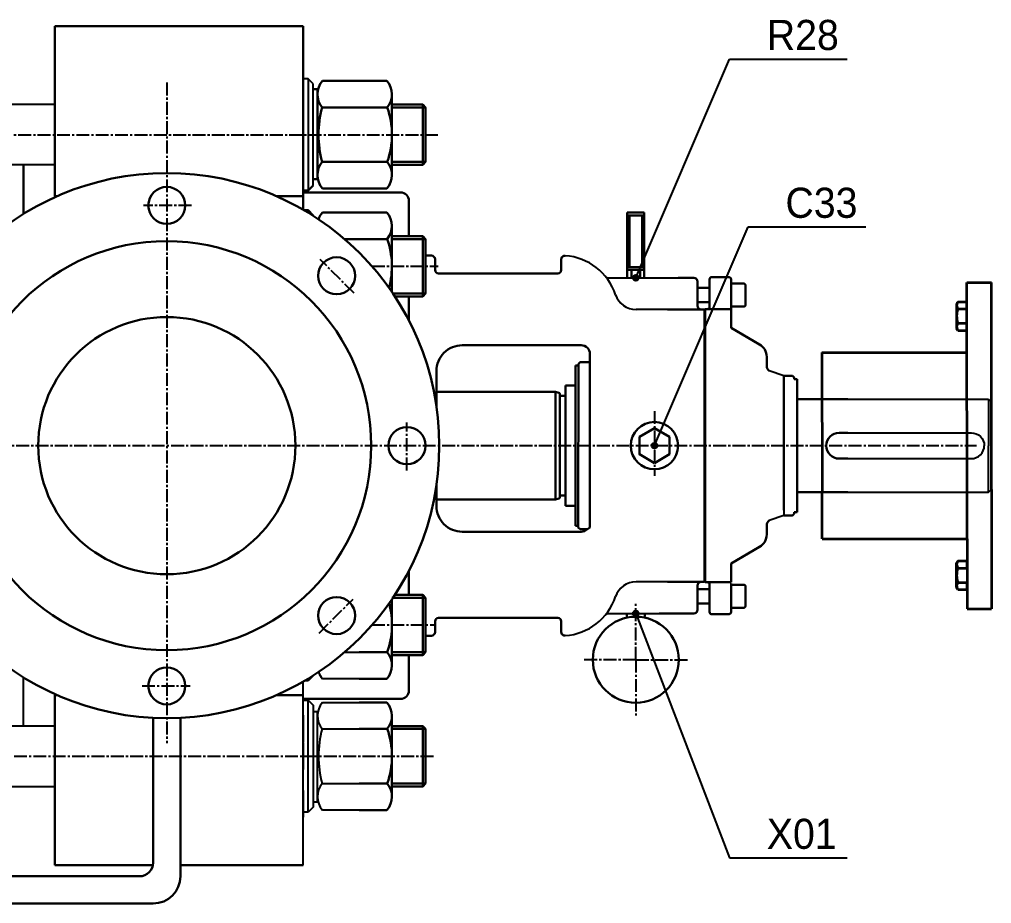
# Model space of a CAD drawing. Header units: millimetres. Extents: x 1235 to 3468, y -658 to 307.
# Drawn here: x 1414.1 to 1470.6, y -334.3 to -282.9 of the extents above; entities that cross this region are included whole.
import ezdxf
from ezdxf.enums import TextEntityAlignment as Align

# ---------------------------------------------------------------- set-up
doc = ezdxf.new("R2010")
doc.units = ezdxf.units.MM
for name, pattern in [('CENTRE', [1.125, 0.75, -0.125, 0.125, -0.125]), ('LDM', [0]), ('SOLID_MEDIUM', [0]), ('SOLID_THICK', [0])]:
    doc.linetypes.add(name, pattern=pattern)
doc.layers.get('0').update_dxf_attribs({"color": 255, "lineweight": 30})
for name, color, linetype in [('11', 3, 'Continuous'), ('4', 7, 'Continuous'), ('810', 7, 'Continuous')]:
    doc.layers.add(name, color=color, linetype=linetype)
for name, color, linetype, lineweight in [('AM_0', 7, 'Continuous', 30), ('AM_5', 90, 'Continuous', 20), ('AM_6', 2, 'Continuous', 35)]:
    doc.layers.add(name, color=color, linetype=linetype, lineweight=lineweight)
doc.styles.add('TDM', font='medtext', dxfattribs={"width": 0.975})

msp = doc.modelspace()

# ---------------------------------------------------------------- hatches: boundary and pattern name
at = {"layer": 'AM_5'}
h = msp.add_hatch(dxfattribs=at)
h.set_pattern_fill('ANSI31', color=5, scale=0.005)
h.set_pattern_definition([(45, (-73.515844, -541.365457), (-0.01122532015, 0.01122532015), [])])
h.paths.add_polyline_path([(1450.054, -297.916, 1), (1449.722, -297.916, 1)])
h = msp.add_hatch(dxfattribs=at)
h.set_pattern_fill('ANSI31', color=5, scale=0.005)
h.set_pattern_definition([(45, (-72.432524, -551.115462), (-0.01122532015, 0.01122532015), [])])
h.paths.add_polyline_path([(1451.138, -307.666, 1), (1450.805, -307.666, 1)])
h = msp.add_hatch(dxfattribs=at)
h.set_pattern_fill('ANSI31', color=5, scale=0.005)
h.set_pattern_definition([(45, (-73.515844, -560.865465), (-0.01122532015, 0.01122532015), [])])
h.paths.add_polyline_path([(1450.054, -317.416, 1), (1449.722, -317.416, 1)])

# ---------------------------------------------------------------- linework, layer by layer
at = {"linetype": 'ByBlock'}
for p, q in [((1430.551, -283.291), (1416.126, -283.291)), ((1416.126, -283.291), (1416.126, -293.168)), ((1431.131, -294.285), (1431.131, -294.307)), ((1447.221, -302.333), (1447.221, -312.417)), ((1431.134, -321.043), (1431.134, -321.024)), ((1416.126, -332.041), (1416.126, -322.164)), ((1421.827, -332.041), (1416.126, -332.041)), ((1430.551, -332.041), (1423.424, -332.041))]:
    msp.add_line(p, q, dxfattribs=at)
at = {"layer": '11', "color": 7, "linetype": 'SOLID_THICK'}
for p, q in [((1430.551, -284.848), (1430.551, -283.291)), ((1430.551, -283.291), (1430.551, -293.168)), ((1430.551, -283.583), (1430.551, -290.083)), ((1430.843, -286.348), (1430.551, -286.348)), ((1431.134, -286.639), (1430.843, -286.348)), ((1430.843, -286.348), (1430.843, -292.848)), ((1431.134, -292.556), (1431.134, -286.639)), ((1431.134, -286.952), (1431.384, -286.952)), ((1431.384, -286.952), (1431.384, -292.181)), ((1435.426, -286.471), (1431.676, -286.471)), ((1431.384, -287.252), (1431.384, -291.943)), ((1435.717, -287.252), (1435.717, -291.943)), ((1416.126, -287.848), (1375.936, -287.848)), ((1431.659, -288.015), (1435.442, -288.015)), ((1435.717, -287.848), (1437.51, -287.848)), ((1437.676, -288.014), (1435.717, -288.014)), ((1437.51, -287.848), (1437.676, -288.014)), ((1437.51, -287.848), (1437.51, -291.347)), ((1437.676, -288.014), (1437.676, -291.181)), ((1430.551, -292.008), (1430.551, -290.451)), ((1430.551, -290.451), (1430.551, -293.168)), ((1416.126, -291.347), (1375.936, -291.347)), ((1414.301, -294.202), (1414.301, -291.347)), ((1431.659, -291.18), (1435.442, -291.18)), ((1437.676, -291.181), (1435.717, -291.181)), ((1437.51, -291.347), (1435.717, -291.347)), ((1437.676, -291.181), (1437.51, -291.347)), ((1430.843, -292.848), (1431.134, -292.556)), ((1431.384, -292.181), (1431.134, -292.181)), ((1430.551, -292.848), (1430.843, -292.848)), ((1431.676, -292.725), (1435.426, -292.725)), ((1430.839, -293.993), (1430.616, -293.993)), ((1431.131, -294.285), (1430.839, -293.993)), ((1430.839, -293.993), (1430.839, -294.126)), ((1435.422, -294.116), (1431.672, -294.116)), ((1435.714, -294.898), (1435.714, -298.746)), ((1432.955, -295.66), (1435.439, -295.66)), ((1435.714, -295.493), (1437.506, -295.493)), ((1437.673, -295.66), (1435.714, -295.66)), ((1437.506, -295.493), (1437.673, -295.66)), ((1437.506, -295.493), (1437.506, -298.993)), ((1437.673, -295.66), (1437.673, -298.826)), ((1437.673, -298.826), (1435.768, -298.826)), ((1437.673, -298.826), (1437.506, -298.993)), ((1437.676, -298.831), (1437.51, -298.998)), ((1437.506, -298.993), (1435.879, -298.993)), ((1447.076, -312.516), (1447.006, -312.516)), ((1437.51, -316.335), (1435.882, -316.335)), ((1437.676, -316.502), (1437.51, -316.335)), ((1437.51, -319.835), (1437.51, -316.335)), ((1437.676, -316.502), (1435.717, -316.502)), ((1435.717, -320.43), (1435.717, -316.582)), ((1437.676, -319.668), (1437.676, -316.502)), ((1432.961, -319.667), (1435.442, -319.667)), ((1437.676, -319.668), (1435.717, -319.668)), ((1437.51, -319.835), (1437.676, -319.668)), ((1435.717, -319.835), (1437.51, -319.835)), ((1414.301, -323.917), (1414.301, -321.131)), ((1430.551, -324.881), (1430.551, -321.377)), ((1430.843, -321.335), (1430.625, -321.335)), ((1431.134, -321.043), (1430.843, -321.335)), ((1430.843, -321.335), (1430.843, -321.205)), ((1435.426, -321.212), (1431.676, -321.212)), ((1430.551, -329.264), (1430.551, -322.151)), ((1430.551, -332.041), (1430.551, -322.164)), ((1430.551, -328.96), (1430.551, -322.46)), ((1430.551, -322.46), (1430.843, -322.46)), ((1430.843, -322.46), (1431.134, -322.752)), ((1430.843, -328.96), (1430.843, -322.46)), ((1431.134, -322.752), (1431.134, -328.669)), ((1431.384, -323.127), (1431.134, -323.127)), ((1431.384, -328.356), (1431.384, -323.127)), ((1431.676, -322.583), (1435.426, -322.583)), ((1430.551, -323.325), (1430.551, -324.881)), ((1431.384, -328.056), (1431.384, -323.365)), ((1435.717, -328.056), (1435.717, -323.365)), ((1416.126, -323.96), (1375.936, -323.96)), ((1414.301, -323.917), (1414.301, -323.96)), ((1431.659, -324.128), (1435.442, -324.128)), ((1437.51, -323.96), (1435.717, -323.96)), ((1437.676, -324.127), (1435.717, -324.127)), ((1437.676, -324.127), (1437.51, -323.96)), ((1437.51, -327.46), (1437.51, -323.96)), ((1437.676, -327.293), (1437.676, -324.127)), ((1430.551, -324.918), (1430.551, -326.475)), ((1375.936, -327.46), (1416.126, -327.46)), ((1431.659, -327.293), (1435.442, -327.293)), ((1437.676, -327.293), (1435.717, -327.293)), ((1435.717, -327.46), (1437.51, -327.46)), ((1437.51, -327.46), (1437.676, -327.293)), ((1430.551, -327.695), (1430.551, -329.252)), ((1431.134, -328.669), (1430.843, -328.96)), ((1431.134, -328.356), (1431.384, -328.356)), ((1430.843, -328.96), (1430.551, -328.96)), ((1435.426, -328.837), (1431.676, -328.837))]:
    msp.add_line(p, q, dxfattribs=at)
at = {"layer": '11', "color": 172, "linetype": 'CENTRE'}
for p, q in [((1422.632, -286.57), (1422.632, -324.958)), ((1352.127, -289.598), (1438.416, -289.598)), ((1424.068, -293.707), (1421.282, -293.707)), ((1433.518, -298.811), (1431.548, -296.841)), ((1434.551, -297.243), (1438.412, -297.243)), ((1450.971, -305.655), (1450.971, -309.424)), ((1436.591, -309.102), (1436.591, -306.317)), ((1357.632, -307.666), (1469.689, -307.666)), ((1431.487, -318.552), (1433.457, -316.582)), ((1449.888, -320.104), (1449.888, -316.761)), ((1434.555, -318.085), (1438.168, -318.085)), ((1449.888, -320.104), (1446.801, -320.104)), ((1449.888, -320.104), (1449.888, -323.446)), ((1449.888, -320.104), (1452.975, -320.104)), ((1421.196, -321.625), (1423.982, -321.625)), ((1351.88, -325.71), (1438.168, -325.71))]:
    msp.add_line(p, q, dxfattribs=at)
at = {"layer": '11', "color": 92, "linetype": 'SOLID_MEDIUM'}
for p, q in [((1447.221, -303.083), (1447.221, -302.816)), ((1447.221, -304.083), (1447.221, -303.666))]:
    msp.add_line(p, q, dxfattribs=at)
at = {"layer": '11', "color": 7, "linetype": 'SOLID_THICK'}
for centre, radius, start, end in [((1432.579, -287.252), 1.194, 139.1185, 219.6745), ((1434.523, -287.252), 1.194, 320.3256, 40.8825), ((1437.575, -289.598), 6.123, 165.0206, 194.9794), ((1431.027, -289.598), 4.691, 340.2797, 19.7203), ((1432.579, -291.943), 1.194, 140.3252, 220.8817), ((1434.523, -291.943), 1.194, 319.1172, 39.6747), ((1432.575, -294.898), 1.194, 139.1185, 161.1551), ((1434.519, -294.898), 1.194, 320.3256, 40.8825), ((1431.023, -297.243), 4.691, 344.4604, 19.7203), ((1431.027, -318.085), 4.691, 340.2797, 15.5386), ((1434.523, -320.43), 1.194, 319.1175, 39.6744), ((1432.579, -320.43), 1.194, 198.9546, 220.8815), ((1432.579, -323.365), 1.194, 139.1183, 219.6748), ((1434.523, -323.365), 1.194, 320.3253, 40.8828), ((1437.575, -325.71), 6.123, 165.0206, 194.9794), ((1431.027, -325.71), 4.691, 340.2797, 19.7203), ((1432.579, -328.056), 1.194, 140.3255, 220.8815), ((1434.523, -328.056), 1.194, 319.1175, 39.6744)]:
    msp.add_arc(centre, radius, start, end, dxfattribs=at)
at = {"layer": '4', "color": 172, "linetype": 'LDM'}
for p, q in [((1449.888, -297.916), (1455.33, -285.204)), ((1455.33, -285.204), (1456.918, -285.204)), ((1456.918, -285.204), (1462.178, -285.204)), ((1450.971, -307.666), (1456.414, -294.954)), ((1456.414, -294.954), (1458.001, -294.954)), ((1458.001, -294.954), (1463.262, -294.954)), ((1449.888, -317.416), (1455.33, -331.619)), ((1455.33, -331.619), (1456.918, -331.619)), ((1456.918, -331.619), (1462.178, -331.619))]:
    msp.add_line(p, q, dxfattribs=at)
for centre in [(1449.888, -297.916), (1450.971, -307.666), (1449.888, -317.416)]:
    msp.add_circle(centre, 0.166, dxfattribs=at)
at = {"layer": '810', "color": 7, "linetype": 'SOLID_THICK'}
for p, q in [((1438.013, -296.625), (1437.673, -296.625)), ((1438.221, -297.458), (1438.221, -296.833)), ((1445.559, -296.839), (1445.556, -297.459)), ((1445.347, -297.666), (1438.43, -297.666)), ((1454.171, -298.008), (1454.171, -299.601)), ((1454.871, -297.875), (1454.305, -297.875)), ((1455.288, -297.875), (1454.871, -297.875)), ((1455.421, -299.662), (1455.421, -298.008)), ((1454.171, -298.919), (1454.171, -298.919)), ((1451.729, -299.75), (1453.888, -299.75)), ((1453.888, -299.75), (1453.888, -300.833)), ((1453.913, -299.741), (1454.055, -299.733)), ((1453.913, -314.491), (1453.913, -299.741)), ((1453.913, -299.741), (1453.913, -300.05)), ((1455.421, -299.662), (1455.421, -300.825)), ((1455.421, -299.741), (1455.421, -300.825)), ((1453.913, -300.05), (1453.913, -300.842)), ((1453.888, -300.833), (1453.888, -301.416)), ((1446.381, -311.166), (1446.388, -303)), ((1446.388, -303), (1446.555, -303)), ((1446.555, -303), (1446.548, -311.916)), ((1446.655, -302.816), (1446.555, -302.916)), ((1446.555, -302.916), (1446.555, -303)), ((1446.555, -302.916), (1446.555, -302.916)), ((1446.555, -303), (1446.555, -303.25)), ((1446.763, -302.816), (1446.655, -302.816)), ((1447.013, -302.816), (1446.763, -302.816)), ((1447.221, -302.816), (1447.013, -302.816)), ((1458.497, -303.611), (1457.639, -303.316)), ((1458.497, -303.611), (1458.639, -303.611)), ((1458.497, -303.611), (1458.497, -311.723)), ((1458.639, -303.611), (1458.889, -303.611)), ((1458.889, -303.611), (1458.997, -303.611)), ((1458.997, -303.611), (1459.097, -303.711)), ((1459.097, -303.711), (1459.097, -303.794)), ((1459.097, -303.711), (1459.097, -303.711)), ((1459.264, -303.794), (1459.097, -303.794)), ((1459.264, -304.961), (1459.264, -303.794)), ((1446.387, -304.166), (1445.804, -304.166)), ((1445.804, -304.166), (1445.804, -310.666)), ((1438.301, -304.544), (1445.22, -304.544)), ((1445.22, -304.544), (1445.409, -304.594)), ((1445.22, -304.544), (1445.22, -307.669)), ((1445.47, -304.675), (1445.47, -304.694)), ((1445.47, -304.694), (1445.47, -307.669)), ((1445.554, -304.777), (1445.732, -304.777)), ((1445.767, -304.77), (1445.804, -304.752)), ((1445.804, -304.752), (1445.804, -307.669)), ((1459.264, -304.961), (1459.264, -311.54)), ((1459.264, -304.961), (1470.389, -304.961)), ((1470.389, -304.961), (1470.556, -305.127)), ((1470.389, -304.961), (1470.389, -307.669)), ((1470.556, -305.127), (1470.556, -307.669)), ((1445.22, -310.794), (1445.22, -307.669)), ((1445.47, -310.644), (1445.47, -307.669)), ((1445.804, -310.586), (1445.804, -307.669)), ((1470.389, -310.377), (1470.389, -307.669)), ((1470.556, -310.211), (1470.556, -307.669)), ((1445.47, -310.663), (1445.47, -310.644)), ((1445.554, -310.561), (1445.732, -310.561)), ((1445.767, -310.568), (1445.804, -310.586)), ((1445.804, -311.166), (1445.804, -310.666)), ((1459.264, -310.377), (1470.389, -310.377)), ((1470.389, -310.377), (1470.556, -310.211)), ((1438.301, -310.794), (1445.22, -310.794)), ((1445.22, -310.794), (1445.409, -310.744)), ((1446.381, -311.166), (1445.804, -311.166)), ((1446.381, -311.166), (1446.381, -312.333)), ((1446.548, -311.391), (1446.548, -311.166)), ((1458.497, -311.723), (1457.639, -312.017)), ((1458.497, -311.723), (1458.639, -311.723)), ((1458.639, -311.723), (1458.889, -311.723)), ((1458.889, -311.723), (1458.997, -311.723)), ((1458.997, -311.723), (1459.097, -311.623)), ((1459.264, -311.54), (1459.097, -311.54)), ((1459.097, -311.623), (1459.097, -311.54)), ((1459.097, -311.623), (1459.097, -311.623)), ((1446.381, -312.333), (1446.548, -312.333)), ((1446.548, -312.333), (1446.548, -311.916)), ((1446.548, -312.333), (1446.548, -312.083)), ((1446.548, -312.416), (1446.548, -312.333)), ((1446.648, -312.516), (1446.548, -312.416)), ((1446.548, -312.416), (1446.548, -312.416)), ((1446.756, -312.516), (1446.648, -312.516)), ((1447.006, -312.516), (1446.756, -312.516)), ((1453.888, -314.5), (1453.888, -313.916)), ((1453.888, -315.583), (1453.888, -314.5)), ((1453.913, -315.283), (1453.913, -314.491)), ((1455.421, -315.592), (1455.421, -314.508)), ((1451.729, -315.583), (1453.888, -315.583)), ((1451.729, -315.583), (1453.888, -315.583)), ((1453.913, -315.592), (1453.913, -315.283)), ((1453.913, -315.592), (1453.913, -315.283)), ((1453.913, -315.592), (1453.913, -315.283)), ((1453.913, -315.592), (1454.055, -315.599)), ((1453.913, -315.592), (1454.055, -315.599)), ((1454.171, -317.325), (1454.171, -315.731)), ((1454.171, -317.325), (1454.171, -315.731)), ((1455.421, -315.67), (1455.421, -317.325)), ((1455.421, -315.67), (1455.421, -317.325)), ((1454.171, -316.414), (1454.171, -316.414)), ((1454.171, -316.414), (1454.171, -316.414)), ((1454.171, -316.414), (1454.171, -316.414)), ((1454.871, -317.458), (1454.305, -317.458)), ((1454.871, -317.458), (1454.305, -317.458)), ((1455.288, -317.458), (1454.871, -317.458)), ((1455.288, -317.458), (1454.871, -317.458)), ((1438.221, -317.875), (1438.221, -318.5)), ((1445.347, -317.666), (1438.43, -317.666)), ((1445.559, -318.494), (1445.556, -317.874))]:
    msp.add_line(p, q, dxfattribs=at)
for points in [[(1448.127, -297.846, 0.215488), (1448.284, -297.916), (1452.346, -297.916)], [(1452.346, -297.916), (1453.263, -297.916, -0.414214), (1453.471, -298.125), (1453.471, -299.541, 0.414214), (1453.68, -299.75)], [(1452.346, -297.916), (1453.263, -297.916, -0.414214), (1453.471, -298.125), (1453.471, -299.541, 0.414214), (1453.68, -299.75)], [(1447.221, -302.333, 0.414214), (1446.721, -301.833), (1439.801, -301.833, 0.414214), (1438.301, -303.333), (1438.301, -305.389)], [(1460.956, -307.669, -0.414214), (1461.706, -306.919), (1469.389, -306.919, -0.414214), (1470.139, -307.669)], [(1460.956, -307.669, 0.414214), (1461.706, -308.419), (1469.389, -308.419, 0.414214), (1470.139, -307.669)], [(1438.301, -309.944), (1438.301, -311.166, 0.414214), (1439.801, -312.666), (1446.721, -312.666), (1446.914, -312.628), (1447.221, -312.417)], [(1452.346, -317.416), (1453.263, -317.416, 0.414214), (1453.471, -317.208), (1453.471, -315.791, -0.414214), (1453.68, -315.583)], [(1452.346, -317.416), (1453.263, -317.416, 0.414214), (1453.471, -317.208), (1453.471, -315.791, -0.414214), (1453.68, -315.583)], [(1452.346, -317.416), (1453.263, -317.416, 0.414214), (1453.471, -317.208), (1453.471, -315.791, -0.414214), (1453.68, -315.583)], [(1448.127, -317.487, -0.215488), (1448.284, -317.416), (1452.346, -317.416)]]:
    msp.add_lwpolyline(points, format="xyb", dxfattribs=at)
for points in [[(1455.421, -298.252), (1456.171, -298.252, -0.414214), (1456.255, -298.335), (1456.255, -299.502, -0.414214), (1456.171, -299.585), (1455.421, -299.585)], [(1455.421, -317.081), (1456.171, -317.081, 0.414214), (1456.255, -316.997), (1456.255, -315.831, 0.414214), (1456.171, -315.747), (1455.421, -315.747)], [(1455.421, -317.081), (1456.171, -317.081, 0.414214), (1456.255, -316.997), (1456.255, -315.831, 0.414214), (1456.171, -315.747), (1455.421, -315.747)]]:
    msp.add_lwpolyline(points, format="xyb", close=True, dxfattribs=at)
for points in [[(1453.471, -298.502), (1454.171, -298.502)], [(1454.171, -299.335), (1453.471, -299.335)], [(1453.888, -313.916), (1453.888, -299.75), (1449.9, -299.75)], [(1453.888, -313.916), (1453.888, -299.75), (1451.729, -299.75)], [(1453.888, -301.416), (1453.888, -315.583), (1449.9, -315.583)], [(1454.171, -315.997), (1453.471, -315.997)], [(1454.171, -315.997), (1453.471, -315.997)], [(1453.471, -316.831), (1454.171, -316.831)], [(1453.471, -316.831), (1454.171, -316.831)]]:
    msp.add_lwpolyline(points, dxfattribs=at)
for centre, radius, start, end in [((1438.013, -296.833), 0.208, 359.9979, 89.9979), ((1445.768, -296.84), 0.208, 86.0894, 179.6799), ((1445.555, -299.958), 3.333, 18.5528, 86.0925), ((1438.43, -297.458), 0.208, 180.0037, 270.0037), ((1445.347, -297.458), 0.208, 270.0032, 359.678), ((1454.305, -298.008), 0.133, 89.9992, 179.9992), ((1455.288, -298.008), 0.133, 0.0025, 90.0025), ((1449.9, -298.5), 1.25, 198.5535, 270.0001), ((1454.038, -299.601), 0.133, 272.9983, 0.0026), ((1456.663, -302.504), 0.833, 0.0004, 60.0008), ((1457.83, -303.043), 0.333, 180.0009, 234.9964), ((1445.387, -304.675), 0.0833, 0.0081, 75.0172), ((1445.554, -304.694), 0.0833, 179.9974, 269.9974), ((1445.732, -304.694), 0.0833, 270.0064, 295.0092), ((1445.387, -310.663), 0.0833, 285.022, 0.0074), ((1445.554, -310.644), 0.0833, 89.9921, 179.9921), ((1445.732, -310.644), 0.0834, 65.0073, 89.9982), ((1457.83, -312.29), 0.333, 125.0036, 179.9991), ((1456.663, -312.829), 0.833, 299.9992, 359.9996), ((1449.9, -316.833), 1.25, 89.9999, 161.4465), ((1454.038, -315.731), 0.133, 359.9974, 87.0017), ((1454.038, -315.731), 0.133, 359.9974, 87.0017), ((1445.555, -315.375), 3.333, 273.9075, 341.4472), ((1454.305, -317.325), 0.133, 180.0008, 270.0008), ((1454.305, -317.325), 0.133, 180.0008, 270.0008), ((1455.288, -317.325), 0.133, 269.9975, 359.9975), ((1455.288, -317.325), 0.133, 269.9975, 359.9975), ((1438.43, -317.875), 0.208, 89.9963, 179.9963), ((1445.347, -317.875), 0.208, 0.322, 89.9968), ((1438.013, -318.5), 0.208, 270.0021, 0.0021), ((1445.768, -318.492), 0.208, 180.3201, 273.9106)]:
    msp.add_arc(centre, radius, start, end, dxfattribs=at)
at = {"layer": 'AM_0', "color": 7, "linetype": 'SOLID_THICK'}
for p, q in [((1430.551, -283.291), (1416.126, -283.291)), ((1416.126, -283.291), (1416.126, -290.202)), ((1430.551, -284.848), (1430.551, -283.291)), ((1430.551, -283.291), (1430.551, -293.168)), ((1430.551, -283.583), (1430.551, -290.083)), ((1431.134, -286.952), (1431.384, -286.952)), ((1431.384, -286.952), (1431.384, -292.181)), ((1435.426, -286.471), (1431.676, -286.471)), ((1431.384, -287.252), (1431.384, -291.943)), ((1435.717, -287.252), (1435.717, -291.943)), ((1431.659, -288.015), (1435.442, -288.015)), ((1435.717, -287.848), (1437.51, -287.848)), ((1437.676, -288.014), (1435.717, -288.014)), ((1437.51, -287.848), (1437.676, -288.014)), ((1437.51, -287.848), (1437.51, -291.347)), ((1437.676, -288.014), (1437.676, -291.181)), ((1430.551, -292.008), (1430.551, -290.451)), ((1430.551, -290.451), (1430.551, -293.168)), ((1414.301, -294.202), (1414.301, -291.347)), ((1431.659, -291.18), (1435.442, -291.18)), ((1437.676, -291.181), (1435.717, -291.181)), ((1437.51, -291.347), (1435.717, -291.347)), ((1437.676, -291.181), (1437.51, -291.347)), ((1430.843, -292.848), (1431.134, -292.556)), ((1431.384, -292.181), (1431.134, -292.181)), ((1430.551, -292.848), (1430.843, -292.848)), ((1431.676, -292.725), (1435.426, -292.725)), ((1430.839, -293.993), (1430.616, -293.993)), ((1431.131, -294.285), (1430.839, -293.993)), ((1430.839, -293.993), (1430.839, -294.126)), ((1431.131, -294.285), (1431.131, -294.307)), ((1435.422, -294.116), (1431.672, -294.116)), ((1435.714, -294.898), (1435.714, -298.746)), ((1432.955, -295.66), (1435.439, -295.66)), ((1435.714, -295.493), (1437.506, -295.493)), ((1437.673, -295.66), (1435.714, -295.66)), ((1437.506, -295.493), (1437.673, -295.66)), ((1437.506, -295.493), (1437.506, -298.993)), ((1437.673, -295.66), (1437.673, -298.826)), ((1438.013, -296.625), (1437.673, -296.625)), ((1438.221, -297.458), (1438.221, -296.833)), ((1445.559, -296.839), (1445.556, -297.459)), ((1445.347, -297.666), (1438.43, -297.666)), ((1454.171, -298.008), (1454.171, -299.601)), ((1454.871, -297.875), (1454.305, -297.875)), ((1455.288, -297.875), (1454.871, -297.875)), ((1455.421, -299.662), (1455.421, -298.008)), ((1437.673, -298.826), (1435.768, -298.826)), ((1437.673, -298.826), (1437.506, -298.993)), ((1437.676, -298.831), (1437.51, -298.998)), ((1437.506, -298.993), (1435.879, -298.993)), ((1454.171, -298.919), (1454.171, -298.919)), ((1451.729, -299.75), (1453.888, -299.75)), ((1453.888, -299.75), (1453.888, -300.833)), ((1453.913, -299.741), (1454.055, -299.733)), ((1453.913, -314.491), (1453.913, -299.741)), ((1453.913, -299.741), (1453.913, -300.05)), ((1455.421, -299.662), (1455.421, -300.825)), ((1455.421, -299.741), (1455.421, -300.825)), ((1453.913, -300.05), (1453.913, -300.842)), ((1453.888, -300.833), (1453.888, -301.416)), ((1457.08, -301.782), (1455.421, -300.825)), ((1447.221, -302.333), (1447.221, -312.417)), ((1457.497, -303.043), (1457.497, -302.504)), ((1446.381, -311.166), (1446.388, -303)), ((1446.388, -303), (1446.555, -303)), ((1446.555, -303), (1446.548, -311.916)), ((1446.655, -302.816), (1446.555, -302.916)), ((1446.555, -302.916), (1446.555, -303)), ((1446.555, -302.916), (1446.555, -302.916)), ((1446.555, -303), (1446.555, -303.25)), ((1446.763, -302.816), (1446.655, -302.816)), ((1447.013, -302.816), (1446.763, -302.816)), ((1447.221, -302.816), (1447.013, -302.816)), ((1447.221, -303.083), (1447.221, -302.816)), ((1447.221, -304.083), (1447.221, -303.666)), ((1458.497, -303.611), (1458.639, -303.611)), ((1458.497, -303.611), (1458.497, -311.416)), ((1458.639, -303.611), (1458.889, -303.611)), ((1458.889, -303.611), (1458.997, -303.611)), ((1458.997, -303.611), (1459.097, -303.711)), ((1459.097, -303.711), (1459.097, -303.794)), ((1459.097, -303.711), (1459.097, -303.711)), ((1459.264, -303.794), (1459.097, -303.794)), ((1459.264, -304.961), (1459.264, -303.794)), ((1446.387, -304.166), (1445.804, -304.166)), ((1445.804, -304.166), (1445.804, -310.666)), ((1438.301, -304.544), (1445.22, -304.544)), ((1445.22, -304.544), (1445.409, -304.594)), ((1445.22, -304.544), (1445.22, -307.669)), ((1445.47, -304.675), (1445.47, -304.694)), ((1445.47, -304.694), (1445.47, -307.669)), ((1445.554, -304.777), (1445.732, -304.777)), ((1445.767, -304.77), (1445.804, -304.752)), ((1445.804, -304.752), (1445.804, -307.669)), ((1459.264, -304.961), (1459.264, -311.54)), ((1459.264, -304.961), (1462.214, -304.961)), ((1445.22, -310.794), (1445.22, -307.669)), ((1445.47, -310.644), (1445.47, -307.669)), ((1445.804, -310.586), (1445.804, -307.669)), ((1445.47, -310.663), (1445.47, -310.644)), ((1445.554, -310.561), (1445.732, -310.561)), ((1445.767, -310.568), (1445.804, -310.586)), ((1445.804, -311.166), (1445.804, -310.666)), ((1459.264, -310.377), (1462.215, -310.377)), ((1438.301, -310.794), (1445.22, -310.794)), ((1445.22, -310.794), (1445.409, -310.744)), ((1446.381, -311.166), (1445.804, -311.166)), ((1446.381, -311.166), (1446.381, -312.333)), ((1446.548, -311.391), (1446.548, -311.166)), ((1458.497, -311.723), (1458.639, -311.723)), ((1458.639, -311.723), (1458.889, -311.723)), ((1458.889, -311.723), (1458.997, -311.723)), ((1458.997, -311.723), (1459.097, -311.623)), ((1459.264, -311.54), (1459.097, -311.54)), ((1459.097, -311.623), (1459.097, -311.54)), ((1459.097, -311.623), (1459.097, -311.623)), ((1446.381, -312.333), (1446.548, -312.333)), ((1446.548, -312.333), (1446.548, -311.916)), ((1446.548, -312.333), (1446.548, -312.083)), ((1446.548, -312.416), (1446.548, -312.333)), ((1457.497, -312.29), (1457.497, -312.829)), ((1446.648, -312.516), (1446.548, -312.416)), ((1446.548, -312.416), (1446.548, -312.416)), ((1446.756, -312.516), (1446.648, -312.516)), ((1447.006, -312.516), (1446.756, -312.516)), ((1447.076, -312.516), (1447.006, -312.516)), ((1453.888, -314.5), (1453.888, -313.916)), ((1457.08, -313.55), (1455.421, -314.508)), ((1453.888, -315.583), (1453.888, -314.5)), ((1453.913, -315.283), (1453.913, -314.491)), ((1455.421, -315.592), (1455.421, -314.508)), ((1451.729, -315.583), (1453.888, -315.583)), ((1451.729, -315.583), (1453.888, -315.583)), ((1453.913, -315.592), (1453.913, -315.283)), ((1453.913, -315.592), (1453.913, -315.283)), ((1453.913, -315.592), (1453.913, -315.283)), ((1453.913, -315.592), (1454.055, -315.599)), ((1453.913, -315.592), (1454.055, -315.599)), ((1454.171, -317.325), (1454.171, -315.731)), ((1454.171, -317.325), (1454.171, -315.731)), ((1455.421, -315.67), (1455.421, -317.325)), ((1455.421, -315.67), (1455.421, -317.325)), ((1437.51, -316.335), (1435.882, -316.335)), ((1437.676, -316.502), (1437.51, -316.335)), ((1437.51, -319.835), (1437.51, -316.335)), ((1437.676, -316.502), (1435.717, -316.502)), ((1435.717, -320.43), (1435.717, -316.582)), ((1437.676, -319.668), (1437.676, -316.502)), ((1454.171, -316.414), (1454.171, -316.414)), ((1454.171, -316.414), (1454.171, -316.414)), ((1454.171, -316.414), (1454.171, -316.414)), ((1454.871, -317.458), (1454.305, -317.458)), ((1454.871, -317.458), (1454.305, -317.458)), ((1455.288, -317.458), (1454.871, -317.458)), ((1455.288, -317.458), (1454.871, -317.458)), ((1438.221, -317.875), (1438.221, -318.5)), ((1445.347, -317.666), (1438.43, -317.666)), ((1445.559, -318.494), (1445.556, -317.874)), ((1433.817, -319.667), (1435.442, -319.667)), ((1437.676, -319.668), (1435.717, -319.668)), ((1437.51, -319.835), (1437.676, -319.668)), ((1435.717, -319.835), (1437.51, -319.835)), ((1435.426, -321.212), (1433.817, -321.212)), ((1433.817, -322.583), (1435.426, -322.583)), ((1421.84, -331.896), (1421.84, -323.48)), ((1423.424, -332.687), (1423.424, -323.48)), ((1435.717, -328.056), (1435.717, -323.365)), ((1433.817, -324.128), (1435.442, -324.128)), ((1437.51, -323.96), (1435.717, -323.96)), ((1437.676, -324.127), (1435.717, -324.127)), ((1437.676, -324.127), (1437.51, -323.96)), ((1437.51, -327.46), (1437.51, -323.96)), ((1437.676, -327.293), (1437.676, -324.127)), ((1433.817, -327.293), (1435.442, -327.293)), ((1437.676, -327.293), (1435.717, -327.293)), ((1435.717, -327.46), (1437.51, -327.46)), ((1437.51, -327.46), (1437.676, -327.293)), ((1435.426, -328.837), (1433.817, -328.837)), ((1421.049, -332.687), (1370.132, -332.687)), ((1421.84, -334.271), (1370.132, -334.271))]:
    msp.add_line(p, q, dxfattribs=at)
at = {"layer": 'AM_0'}
for p, q in [((1416.267, -293.168), (1416.126, -293.168)), ((1430.551, -293.168), (1428.997, -293.168)), ((1436.204, -292.948), (1430.551, -292.948)), ((1430.551, -293.168), (1430.551, -293.955)), ((1436.704, -295.493), (1436.704, -293.448)), ((1449.394, -297.452), (1449.394, -294.11)), ((1449.394, -294.11), (1450.382, -294.11)), ((1449.394, -294.298), (1450.382, -294.298)), ((1449.512, -297.304), (1449.512, -294.298)), ((1450.264, -297.304), (1450.264, -294.298)), ((1450.382, -297.452), (1450.382, -294.11)), ((1450.382, -297.304), (1449.394, -297.304)), ((1449.888, -297.452), (1449.394, -297.452)), ((1449.394, -297.452), (1449.394, -297.916)), ((1449.629, -297.452), (1449.629, -297.916)), ((1449.888, -297.452), (1450.382, -297.452)), ((1450.147, -297.452), (1450.147, -297.916)), ((1450.382, -297.452), (1450.382, -297.916)), ((1436.704, -300.408), (1436.704, -298.993)), ((1453.913, -299.741), (1455.421, -299.741)), ((1436.704, -316.335), (1436.704, -314.925)), ((1453.913, -315.592), (1455.421, -315.592)), ((1453.913, -315.592), (1455.421, -315.592)), ((1453.913, -315.592), (1455.421, -315.592)), ((1449.351, -317.416), (1449.388, -317.654)), ((1450.425, -317.416), (1450.388, -317.654)), ((1452.346, -317.416), (1451.253, -317.416)), ((1438.013, -318.708), (1437.676, -318.708)), ((1436.704, -319.835), (1436.704, -321.885)), ((1416.267, -322.164), (1416.126, -322.164)), ((1430.551, -322.164), (1428.997, -322.164)), ((1436.204, -322.385), (1430.551, -322.385))]:
    msp.add_line(p, q, dxfattribs=at)
at = {"layer": 'AM_0', "color": 7, "linetype": 'SOLID_THICK'}
for points in [[(1452.346, -297.916), (1453.263, -297.916, -0.414214), (1453.471, -298.125), (1453.471, -299.541, 0.414214), (1453.68, -299.75)], [(1447.221, -302.333, 0.414214), (1446.721, -301.833), (1439.801, -301.833, 0.414214), (1438.301, -303.333), (1438.301, -305.389)], [(1460.956, -307.669, -0.414214), (1461.706, -306.919), (1462.215, -306.919)], [(1460.956, -307.669, 0.414214), (1461.706, -308.419), (1462.215, -308.419)], [(1438.301, -309.944), (1438.301, -311.166, 0.414214), (1439.801, -312.666), (1446.721, -312.666), (1446.914, -312.628), (1447.221, -312.417)], [(1452.346, -317.416), (1453.263, -317.416, 0.414214), (1453.471, -317.208), (1453.471, -315.791, -0.414214), (1453.68, -315.583)], [(1452.346, -317.416), (1453.263, -317.416, 0.414214), (1453.471, -317.208), (1453.471, -315.791, -0.414214), (1453.68, -315.583)]]:
    msp.add_lwpolyline(points, format="xyb", dxfattribs=at)
for points in [[(1455.421, -298.252), (1456.171, -298.252, -0.414214), (1456.255, -298.335), (1456.255, -299.502, -0.414214), (1456.171, -299.585), (1455.421, -299.585)], [(1455.421, -317.081), (1456.171, -317.081, 0.414214), (1456.255, -316.997), (1456.255, -315.831, 0.414214), (1456.171, -315.747), (1455.421, -315.747)], [(1455.421, -317.081), (1456.171, -317.081, 0.414214), (1456.255, -316.997), (1456.255, -315.831, 0.414214), (1456.171, -315.747), (1455.421, -315.747)]]:
    msp.add_lwpolyline(points, format="xyb", close=True, dxfattribs=at)
for points in [[(1453.471, -298.502), (1454.171, -298.502)], [(1454.171, -299.335), (1453.471, -299.335)], [(1453.888, -313.916), (1453.888, -299.75), (1451.729, -299.75)], [(1454.171, -315.997), (1453.471, -315.997)], [(1454.171, -315.997), (1453.471, -315.997)], [(1453.471, -316.831), (1454.171, -316.831)], [(1453.471, -316.831), (1454.171, -316.831)]]:
    msp.add_lwpolyline(points, dxfattribs=at)
at = {"layer": 'AM_0'}
msp.add_lwpolyline([(1450.971, -308.674), (1451.844, -308.17), (1451.844, -307.163), (1450.971, -306.659), (1450.099, -307.163), (1450.099, -308.17)], close=True, dxfattribs=at)
for centre, radius in [((1422.632, -307.666), 15.834), ((1422.632, -293.707), 1.075), ((1422.632, -307.666), 11.882), ((1432.503, -297.796), 1.075), ((1422.632, -307.666), 7.473), ((1436.591, -307.666), 1.075), ((1450.971, -307.666), 1.375), ((1432.503, -317.537), 1.075), ((1449.888, -320.104), 2.5), ((1422.632, -321.625), 1.075)]:
    msp.add_circle(centre, radius, dxfattribs=at)
at = {"layer": 'AM_0', "color": 7, "linetype": 'SOLID_THICK'}
for centre, radius, start, end in [((1432.579, -287.252), 1.194, 139.1185, 219.6745), ((1434.523, -287.252), 1.194, 320.3256, 40.8825), ((1437.575, -289.598), 6.123, 165.0206, 194.9794), ((1431.027, -289.598), 4.691, 340.2797, 19.7203), ((1432.579, -291.943), 1.194, 140.3252, 220.8817), ((1434.523, -291.943), 1.194, 319.1172, 39.6747), ((1432.575, -294.898), 1.194, 139.1185, 161.1551), ((1434.519, -294.898), 1.194, 320.3256, 40.8825), ((1431.023, -297.243), 4.691, 344.4604, 19.7203), ((1438.013, -296.833), 0.208, 359.9979, 89.9979), ((1445.768, -296.84), 0.208, 86.0894, 179.6799), ((1438.43, -297.458), 0.208, 180.0037, 270.0037), ((1445.347, -297.458), 0.208, 270.0032, 359.678), ((1454.305, -298.008), 0.133, 89.9992, 179.9992), ((1455.288, -298.008), 0.133, 0.0025, 90.0025), ((1454.038, -299.601), 0.133, 272.9983, 0.0026), ((1456.663, -302.504), 0.833, 0.0004, 60.0008), ((1457.83, -303.043), 0.333, 180.0009, 234.9964), ((1445.387, -304.675), 0.0833, 0.0081, 75.0172), ((1445.554, -304.694), 0.0833, 179.9974, 269.9974), ((1445.732, -304.694), 0.0833, 270.0064, 295.0092), ((1445.387, -310.663), 0.0833, 285.022, 0.0074), ((1445.554, -310.644), 0.0833, 89.9921, 179.9921), ((1445.732, -310.644), 0.0834, 65.0073, 89.9982), ((1457.83, -312.29), 0.333, 125.0036, 179.9991), ((1456.663, -312.829), 0.833, 299.9992, 359.9996), ((1454.038, -315.731), 0.133, 359.9974, 87.0017), ((1454.038, -315.731), 0.133, 359.9974, 87.0017), ((1431.027, -318.085), 4.691, 340.2797, 15.5386), ((1454.305, -317.325), 0.133, 180.0008, 270.0008), ((1454.305, -317.325), 0.133, 180.0008, 270.0008), ((1455.288, -317.325), 0.133, 269.9975, 359.9975), ((1455.288, -317.325), 0.133, 269.9975, 359.9975), ((1438.43, -317.875), 0.208, 89.9963, 179.9963), ((1445.347, -317.875), 0.208, 0.322, 89.9968), ((1438.013, -318.5), 0.208, 270.0021, 0.0021), ((1445.768, -318.492), 0.208, 180.3201, 273.9106), ((1434.523, -320.43), 1.194, 319.1175, 39.6744), ((1434.523, -323.365), 1.194, 320.3253, 40.8828), ((1431.027, -325.71), 4.691, 340.2797, 19.7203), ((1434.523, -328.056), 1.194, 319.1175, 39.6744)]:
    msp.add_arc(centre, radius, start, end, dxfattribs=at)
at = {"layer": 'AM_0'}
for centre, radius, start, end in [((1436.204, -293.448), 0.5, 0, 90), ((1436.204, -321.885), 0.5, 270, 0), ((1421.049, -331.896), 0.792, 270, 0), ((1421.84, -332.687), 1.583, 270, 0)]:
    msp.add_arc(centre, radius, start, end, dxfattribs=at)
at = {"layer": 'AM_6', "linetype": 'Continuous'}
for p, q in [((1469.136, -313.084), (1469.133, -298.18)), ((1469.133, -298.18), (1470.556, -298.18)), ((1470.558, -310.205), (1470.556, -298.18)), ((1460.708, -302.249), (1469.133, -302.249)), ((1460.708, -302.249), (1460.709, -310.377)), ((1460.711, -313.088), (1460.709, -310.377)), ((1470.558, -310.205), (1470.562, -317.152)), ((1460.711, -313.088), (1469.136, -313.084)), ((1469.136, -313.084), (1469.139, -317.153)), ((1469.139, -317.153), (1470.562, -317.152))]:
    msp.add_line(p, q, dxfattribs=at)
at = {"layer": 'AM_6'}
for p, q in [((1468.597, -299.306), (1468.533, -299.418)), ((1468.597, -299.306), (1469.133, -299.306)), ((1469.133, -299.658), (1469.133, -299.306)), ((1468.533, -299.418), (1468.533, -300.858)), ((1468.597, -299.722), (1469.133, -299.722)), ((1468.597, -300.969), (1468.533, -300.858)), ((1468.597, -300.554), (1469.133, -300.554)), ((1468.597, -300.969), (1469.133, -300.969)), ((1469.133, -300.969), (1469.133, -300.618)), ((1468.597, -314.363), (1468.533, -314.475)), ((1468.533, -315.915), (1468.533, -314.475)), ((1468.597, -314.363), (1469.133, -314.363)), ((1469.133, -314.363), (1469.133, -314.715)), ((1468.597, -314.779), (1469.133, -314.779)), ((1468.597, -315.611), (1469.133, -315.611)), ((1469.133, -315.675), (1469.133, -316.027)), ((1468.597, -316.027), (1468.533, -315.915)), ((1468.597, -316.027), (1469.133, -316.027))]:
    msp.add_line(p, q, dxfattribs=at)
for centre, radius, start, end in [((1468.9, -299.514), 0.367, 154.4469, 214.4469), ((1469.907, -300.138), 1.375, 162.3875, 197.6125), ((1468.9, -300.761), 0.367, 145.5531, 205.5531), ((1468.9, -314.571), 0.367, 154.4469, 214.4469), ((1469.907, -315.195), 1.375, 162.3875, 197.6125), ((1468.9, -315.819), 0.367, 145.5531, 205.5531)]:
    msp.add_arc(centre, radius, start, end, dxfattribs=at)

# ---------------------------------------------------------------- texts
at = {"layer": '4', "color": 7, "style": 'TDM', "width": 0.975}
for s, p in [('R28', (1457.501, -285.204)), ('C33', (1458.584, -294.954)), ('X01', (1457.501, -331.619))]:
    msp.add_text(s, height=1.75, dxfattribs=at).set_placement(p, align=Align.BOTTOM_LEFT)

doc.saveas('drawing.dxf')
